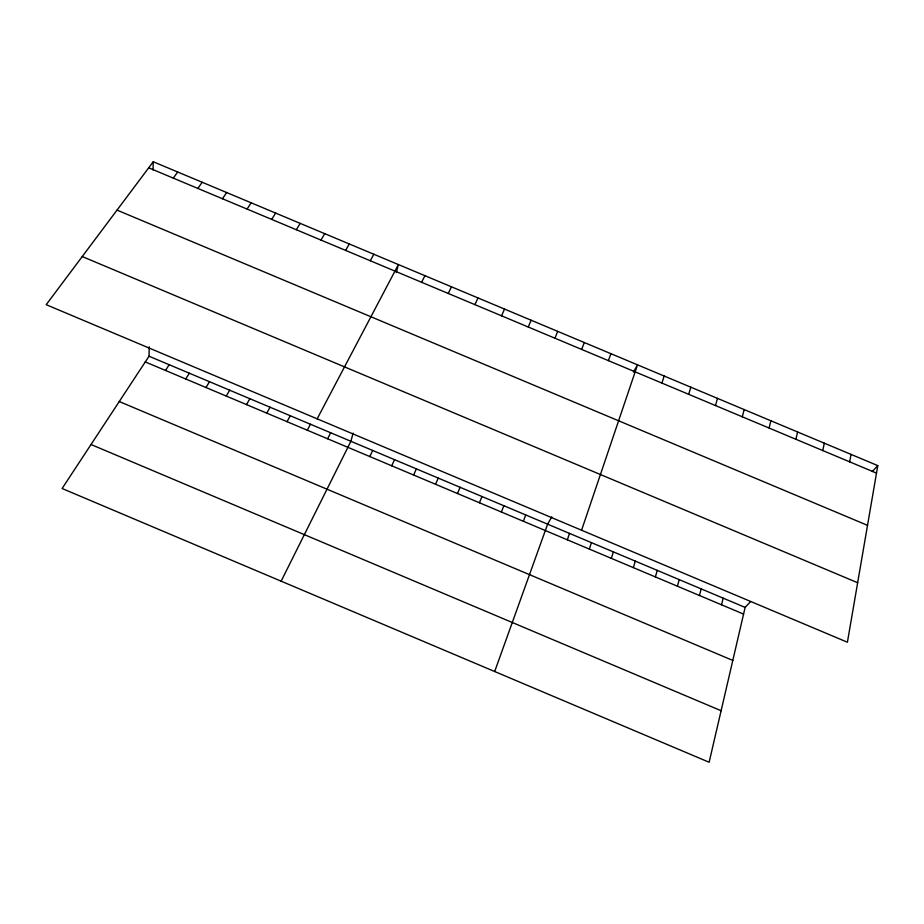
<?xml version="1.0" encoding="UTF-8"?>
<svg xmlns="http://www.w3.org/2000/svg" width="924" height="924" viewBox="0 0 924 924"><rect width="100%" height="100%" fill="white"/><g stroke="black" fill="none" stroke-linecap="round" stroke-linejoin="round"><path stroke-width="1.39" d="M750.611 601.547L745.125 607.403L709.135 762.254L62.104 488.507L149.03 356.225L149.238 346.835M153.072 169.947L153.245 161.746L877.8 465.615L847.412 642.226L46.2 304.677L153.245 161.746M849.641 461.827L851.05 454.4M822.776 450.566L824.3 443.185M795.934 439.304L797.585 431.97M769.103 428.043L770.87 420.778M721.517 604.793L723.146 598.14M699.456 595.495L701.177 588.877M742.284 416.793L744.166 409.575M353.084 433.16L350.901 441.279L281.15 581.173M396.257 272.592L398.406 264.564L317.163 418.838M677.408 586.197L679.209 579.625M715.476 405.555L717.486 398.383M655.37 576.911L657.253 570.374M688.692 394.317L690.817 387.202M633.344 567.625L635.308 561.134M611.33 558.35L613.374 551.882M661.919 383.09L664.171 376.022M589.327 549.075L591.452 542.642M581.577 530.237L637.525 364.853L633.437 372.095M567.324 539.801L569.531 533.414M608.408 360.637L610.903 353.684M494.675 671.517L547.62 524.185L551.755 516.863M523.365 521.275L525.733 514.957M581.681 349.422L584.291 342.527M501.397 512.023L503.846 505.728M554.966 338.219L557.692 331.369M479.441 502.76L481.97 496.511M457.484 493.508L460.094 487.294M528.262 327.015L531.115 320.224M435.551 484.268L438.242 478.089M501.57 315.823L504.539 309.078M413.617 475.028L416.389 468.884M474.901 304.631L477.985 297.944M391.707 465.788L394.548 459.678M448.244 293.451L451.443 286.81M369.796 456.548L372.719 450.485M421.598 282.282L424.924 275.687M327.593 438.773L330.677 432.767M307.299 430.214L310.464 424.243M287.017 421.667L290.252 415.731M370.281 260.753L373.839 254.262M266.747 413.12L270.062 407.218M345.611 250.404L349.284 243.959M246.489 404.585L249.861 398.706M226.23 396.049L229.683 390.205M320.963 240.067L324.74 233.668M205.983 387.514L209.505 381.704M296.315 229.73L300.196 223.377M185.736 378.979L189.339 373.204M271.679 219.392L275.675 213.086M165.5 370.455L169.184 364.714M247.066 209.067L251.166 202.806M222.453 198.741L226.669 192.538M197.863 188.427L202.183 182.271M173.285 178.113L177.708 172.003M872.198 471.61L877.8 465.615M148.706 167.81L876.518 473.1M117.025 210.106L867.521 525.34M82.248 256.549L857.645 582.732M149.03 356.225L745.125 607.403M145.276 361.931L743.577 614.09M119.254 401.524L732.801 660.429M91.014 444.502L721.113 710.729"/></g></svg>
